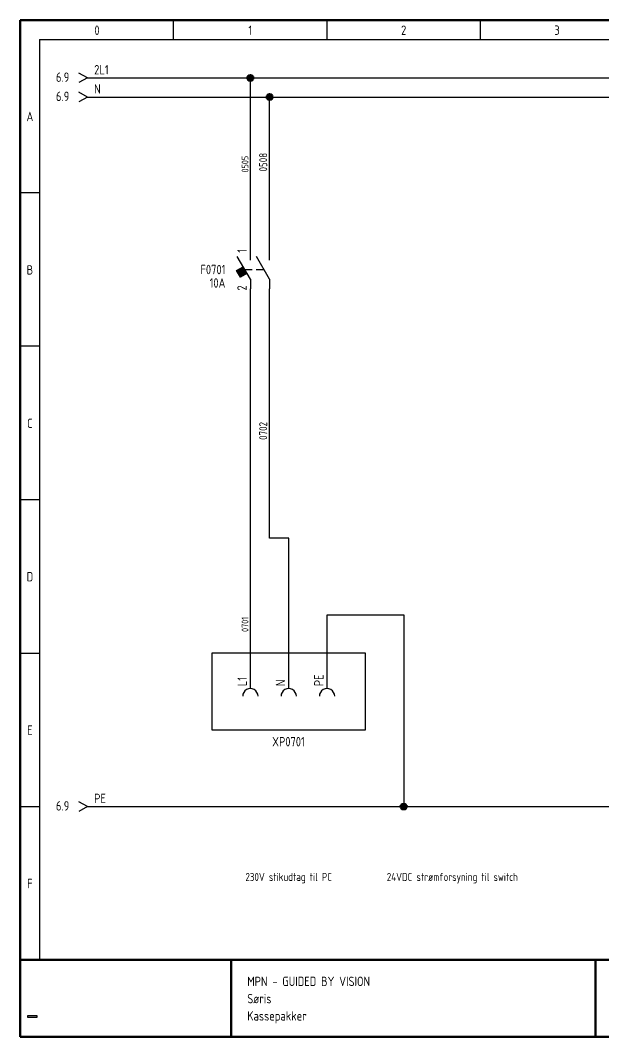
# Model space of a CAD drawing. Header units: millimetres. Extents: x 10 to 410, y 10 to 275.
# Drawn here: x 10 to 162.2, y 10 to 275 of the extents above; entities that cross this region are included whole.
import ezdxf
from ezdxf.enums import TextEntityAlignment as Align

# ---------------------------------------------------------------- set-up
doc = ezdxf.new("R2010")
doc.units = ezdxf.units.MM
doc.linetypes.add('Caddy_Solid', pattern=[0])
doc.layers.add('4', color=7, linetype='Continuous')
doc.layers.add('6', color=7, linetype='Continuous')
doc.styles.add('Caddy_Vectorfont1p', font='isocp___.ttf', dxfattribs={"width": 0.9})
picture_1 = doc.add_image_def('image1.bmp', size_in_pixel=(51, 10))

# ---------------------------------------------------------------- blocks, each defined once
blk = doc.blocks.new('Blk1')
at = {"linetype": 'Caddy_Solid', "lineweight": 50}
for p, q in [((10, 10), (10, 275)), ((10, 275), (410, 275)), ((10, 30), (410, 30)), ((65, 30), (65, 10)), ((160, 30), (160, 10)), ((410, 10), (10, 10))]:
    blk.add_line(p, q, dxfattribs=at)
at = {"linetype": 'Caddy_Solid', "lineweight": 25}
for p, q in [((50, 270), (50, 275)), ((90, 270), (90, 275)), ((130, 270), (130, 275)), ((15, 270), (15, 30)), ((15, 270), (405, 270)), ((15, 230), (10, 230)), ((15, 190), (10, 190)), ((15, 150), (10, 150)), ((10, 110), (15, 110)), ((10, 70), (15, 70)), ((10, 30), (15, 30))]:
    blk.add_line(p, q, dxfattribs=at)
at = {"lineweight": 25, "style": 'Caddy_Vectorfont1p', "width": 0.9}
for s, p in [('0', (30, 271.2)), ('1', (70, 271.2)), ('2', (110, 271.2)), ('3', (150, 271.2)), ('A', (12.5, 248.7)), ('B', (12.5, 208.7)), ('C', (12.5, 168.7)), ('D', (12.5, 128.7)), ('E', (12.5, 88.7)), ('F', (12.5, 48.7))]:
    blk.add_text(s, height=2.45, dxfattribs=at).set_placement(p, align=Align.CENTER)
for s, p in [('MPN - GUIDED BY VISION', (69.2, 23.2)), ('Søris', (69.2, 18.7)), ('Kassepakker', (69.2, 14.2))]:
    blk.add_text(s, height=2.45, dxfattribs=at).set_placement(p)
image = blk.add_image(picture_1, insert=(12, 15), size_in_units=(2.32, 0.484))
blk = doc.blocks.new('Blk2')
at = {"linetype": 'Caddy_Solid', "lineweight": 25}
for q in [(25.25, 261.25), (25.25, 258.75)]:
    blk.add_line((27.5, 260), q, dxfattribs=at)
at = {"lineweight": 25, "style": 'Caddy_Vectorfont1p', "width": 0.9, "flags": 1}
for tag, p in [('$TAG140020', (29.27, 267.9)), ('$TAG140050', (29.27, 264.4))]:
    blk.add_attdef(tag, p, '', height=2.45, dxfattribs=at)
at = {"lineweight": 25, "style": 'Caddy_Vectorfont1p', "width": 0.9}
blk.add_attdef('$TAG160010', (29.27, 260.9), '', height=2.45, dxfattribs=at)
blk.add_attdef('$TAG160500', text='', height=2.45, dxfattribs=at).set_placement((22.78, 258.95), align=Align.RIGHT)
blk = doc.blocks.new('Blk4')
at = {"linetype": 'Caddy_Solid', "lineweight": 25}
for q in [(25.25, 256.25), (25.25, 253.75)]:
    blk.add_line((27.5, 255), q, dxfattribs=at)
at = {"lineweight": 25, "style": 'Caddy_Vectorfont1p', "width": 0.9, "flags": 1}
for tag, p in [('$TAG140020', (29.27, 262.9)), ('$TAG140050', (29.27, 259.4))]:
    blk.add_attdef(tag, p, '', height=2.45, dxfattribs=at)
at = {"lineweight": 25, "style": 'Caddy_Vectorfont1p', "width": 0.9}
blk.add_attdef('$TAG160010', (29.27, 255.9), '', height=2.45, dxfattribs=at)
blk.add_attdef('$TAG160500', text='', height=2.45, dxfattribs=at).set_placement((22.78, 253.95), align=Align.RIGHT)
blk = doc.blocks.new('Blk12')
at = {"linetype": 'Caddy_Solid', "lineweight": 25}
for p, q in [((75, 212.5), (75, 215)), ((75, 207.5), (71.58, 213.42)), ((75, 207.5), (75, 205))]:
    blk.add_line(p, q, dxfattribs=at)
at = {"layer": '4', "lineweight": 25, "style": 'Caddy_Vectorfont1p', "width": 0.9}
blk.add_attdef('$TAG175000_00', (74.05, 214.4), '', height=2.45, rotation=90, dxfattribs=at)
blk.add_attdef('$TAG175000_01', text='', height=2.45, rotation=90, dxfattribs=at).set_placement((74.05, 205.9), align=Align.RIGHT)
at = {"layer": '6', "lineweight": 25, "style": 'Caddy_Vectorfont1p', "width": 0.9}
blk.add_attdef('$TAG160500', text='', height=2.45, rotation=90, dxfattribs=at).set_placement((77.45, 202.5), align=Align.RIGHT)
blk = doc.blocks.new('Blk11')
at = {"linetype": 'Caddy_Solid', "lineweight": 25}
for p, q in [((70, 212.5), (70, 215)), ((70, 207.5), (66.58, 213.42)), ((66.4, 209.73), (68.13, 210.73)), ((67.4, 208), (66.4, 209.73)), ((67.49, 208.05), (66.49, 209.78)), ((67.62, 208.12), (66.62, 209.86)), ((67.71, 208.17), (66.71, 209.91)), ((67.83, 208.25), (66.83, 209.98)), ((67.92, 208.3), (66.92, 210.03)), ((68.05, 208.38), (67.05, 210.11)), ((68.14, 208.42), (67.14, 210.16)), ((68.27, 208.5), (67.27, 210.23)), ((68.35, 208.55), (67.35, 210.28)), ((68.48, 208.62), (67.48, 210.36)), ((68.57, 208.67), (67.57, 210.41)), ((68.7, 208.75), (67.7, 210.48)), ((68.79, 208.8), (67.79, 210.53)), ((68.92, 208.88), (67.92, 210.61)), ((69, 208.92), (68, 210.66)), ((68.5, 210), (70.5, 210)), ((71.5, 210), (73.5, 210)), ((71.9, 210), (73.56, 210)), ((72, 210), (73.56, 210)), ((69.13, 209), (67.4, 208)), ((70, 207.5), (70, 205))]:
    blk.add_line(p, q, dxfattribs=at)
blk.add_blockref('Blk12', (0, 0, 1))
at = {"lineweight": 25, "style": 'Caddy_Vectorfont1p', "width": 0.9}
blk.add_attdef('$TAG175000_00', (69.05, 214.4), '', height=2.45, rotation=90, dxfattribs=at)
at = {"lineweight": 25, "style": 'Caddy_Vectorfont1p', "width": 0.9, "flags": 1}
for tag, p in [('$TAG140020', (63.5, 215.8)), ('$TAG140050', (63.5, 212.3)), ('$TAG160040', (63.5, 201.8))]:
    blk.add_attdef(tag, text='', height=2.45, dxfattribs=at).set_placement(p, align=Align.RIGHT)
at = {"lineweight": 25, "style": 'Caddy_Vectorfont1p', "width": 0.9}
for tag, p in [('$TAG160010', (63.5, 208.8)), ('$TAG160030', (63.5, 205.3))]:
    blk.add_attdef(tag, text='', height=2.45, dxfattribs=at).set_placement(p, align=Align.RIGHT)
blk.add_attdef('$TAG175000_01', text='', height=2.45, rotation=90, dxfattribs=at).set_placement((69.05, 205.9), align=Align.RIGHT)
blk = doc.blocks.new('Blk13')
at = {"linetype": 'Caddy_Solid', "lineweight": 25}
for q in [(25.25, 71.25), (25.25, 68.75)]:
    blk.add_line((27.5, 70), q, dxfattribs=at)
at = {"lineweight": 25, "style": 'Caddy_Vectorfont1p', "width": 0.9, "flags": 1}
for tag, p in [('$TAG140020', (29.27, 77.9)), ('$TAG140050', (29.27, 74.4))]:
    blk.add_attdef(tag, p, '', height=2.45, dxfattribs=at)
at = {"lineweight": 25, "style": 'Caddy_Vectorfont1p', "width": 0.9}
blk.add_attdef('$TAG160010', (29.27, 70.9), '', height=2.45, dxfattribs=at)
blk.add_attdef('$TAG160500', text='', height=2.45, dxfattribs=at).set_placement((22.78, 68.95), align=Align.RIGHT)
blk = doc.blocks.new('Blk27')
at = {"linetype": 'Caddy_Solid', "lineweight": 25}
blk.add_line((70, 100.75), (70, 105), dxfattribs=at)
blk.add_ellipse((70, 98.75), major_axis=(2, 0), ratio=1, start_param=0, end_param=3.141593, dxfattribs=at)
at = {"lineweight": 25, "style": 'Caddy_Vectorfont1p', "width": 0.9}
blk.add_attdef('$TAG175000_00', (69.1, 101.4), '', height=2.45, rotation=90, dxfattribs=at)
at = {"lineweight": 25, "style": 'Caddy_Vectorfont1p', "width": 0.9, "flags": 1}
for tag, p in [('$TAG160040', (65.1, 104.55)), ('$TAG140020', (65.5, 104.55)), ('$TAG140050', (65.5, 101.05)), ('$TAG160010', (65.5, 97.55))]:
    blk.add_attdef(tag, text='', height=2.45, dxfattribs=at).set_placement(p, align=Align.RIGHT)
at = {"lineweight": 25, "style": 'Caddy_Vectorfont1p', "width": 0.9}
blk.add_attdef('$TAG160030', text='', height=2.45, dxfattribs=at).set_placement((65.1, 101.05), align=Align.RIGHT)
blk.add_attdef('$TAG175000_01', (70.9, 101.7), '', height=2.45, dxfattribs=at)
blk = doc.blocks.new('Blk28')
at = {"linetype": 'Caddy_Solid', "lineweight": 25}
blk.add_line((80, 100.75), (80, 105), dxfattribs=at)
blk.add_ellipse((80, 98.75), major_axis=(2, 0), ratio=1, start_param=0, end_param=3.141593, dxfattribs=at)
at = {"lineweight": 25, "style": 'Caddy_Vectorfont1p', "width": 0.9}
blk.add_attdef('$TAG175000_00', (79.1, 101.4), '', height=2.45, rotation=90, dxfattribs=at)
at = {"lineweight": 25, "style": 'Caddy_Vectorfont1p', "width": 0.9, "flags": 1}
for tag, p in [('$TAG160040', (75.1, 104.55)), ('$TAG140020', (75.5, 104.55)), ('$TAG140050', (75.5, 101.05)), ('$TAG160010', (75.5, 97.55))]:
    blk.add_attdef(tag, text='', height=2.45, dxfattribs=at).set_placement(p, align=Align.RIGHT)
at = {"lineweight": 25, "style": 'Caddy_Vectorfont1p', "width": 0.9}
blk.add_attdef('$TAG160030', text='', height=2.45, dxfattribs=at).set_placement((75.1, 101.05), align=Align.RIGHT)
blk.add_attdef('$TAG175000_01', (80.9, 101.7), '', height=2.45, dxfattribs=at)
blk = doc.blocks.new('Blk29')
at = {"linetype": 'Caddy_Solid', "lineweight": 25}
blk.add_line((90, 100.75), (90, 105), dxfattribs=at)
blk.add_ellipse((90, 98.75), major_axis=(2, 0), ratio=1, start_param=0, end_param=3.141593, dxfattribs=at)
at = {"lineweight": 25, "style": 'Caddy_Vectorfont1p', "width": 0.9}
blk.add_attdef('$TAG175000_00', (89.1, 101.4), '', height=2.45, rotation=90, dxfattribs=at)
at = {"lineweight": 25, "style": 'Caddy_Vectorfont1p', "width": 0.9, "flags": 1}
for tag, p in [('$TAG160040', (85.1, 104.55)), ('$TAG140020', (85.5, 104.55)), ('$TAG140050', (85.5, 101.05)), ('$TAG160010', (85.5, 97.55))]:
    blk.add_attdef(tag, text='', height=2.45, dxfattribs=at).set_placement(p, align=Align.RIGHT)
at = {"lineweight": 25, "style": 'Caddy_Vectorfont1p', "width": 0.9}
blk.add_attdef('$TAG160030', text='', height=2.45, dxfattribs=at).set_placement((85.1, 101.05), align=Align.RIGHT)
blk.add_attdef('$TAG175000_01', (90.9, 101.7), '', height=2.45, dxfattribs=at)
blk = doc.blocks.new('Blk30')
at = {"linetype": 'Caddy_Solid', "lineweight": 25}
for p, q in [((100, 110), (60, 110)), ((60, 110), (60, 90)), ((100, 90), (100, 110)), ((60, 90), (100, 90))]:
    blk.add_line(p, q, dxfattribs=at)
blk = doc.blocks.new('Blk26')
blk.add_blockref('Blk30', (0, 0, 1))
ref = blk.add_blockref('Blk27', (0, 0, 1))
ref.add_attrib('$TAG175000_00', 'L1', (69.1, 101.4), dxfattribs={"lineweight": 25, "height": 2.45, "rotation": 90, "style": 'Caddy_Vectorfont1p', "width": 0.9})
ref = blk.add_blockref('Blk28', (0, 0, 1))
ref.add_attrib('$TAG175000_00', 'N', (79.1, 101.4), dxfattribs={"lineweight": 25, "height": 2.45, "rotation": 90, "style": 'Caddy_Vectorfont1p', "width": 0.9})
ref = blk.add_blockref('Blk29', (0, 0, 1))
ref.add_attrib('$TAG175000_00', 'PE', (89.1, 101.4), dxfattribs={"lineweight": 25, "height": 2.45, "rotation": 90, "style": 'Caddy_Vectorfont1p', "width": 0.9})
at = {"lineweight": 25, "style": 'Caddy_Vectorfont1p', "width": 0.9}
blk.add_text('XP0701', height=2.45, dxfattribs=at).set_placement((75.7, 85.7))

msp = doc.modelspace()

# ---------------------------------------------------------------- linework, layer by layer
at = {"linetype": 'Caddy_Solid', "lineweight": 25}
for p, q in [((27.5, 260), (70, 260)), ((70, 260), (190, 260)), ((70, 215), (70, 260)), ((27.5, 255), (75, 255)), ((75, 255), (195, 255)), ((75, 215), (75, 255)), ((70, 105), (70, 205)), ((75, 140), (75, 205)), ((80, 140), (75, 140)), ((80, 105), (80, 140)), ((90, 105), (90, 120)), ((90, 120), (110, 120)), ((110, 120), (110, 70)), ((27.5, 70), (110, 70)), ((110, 70), (170, 70))]:
    msp.add_line(p, q, dxfattribs=at)
at = {"lineweight": 40}
for centre, radius in [((70, 260), 0.8), ((70, 260), 0.6), ((70, 260), 0.4), ((75, 255), 0.8), ((75, 255), 0.6), ((75, 255), 0.4), ((110, 70), 0.8), ((110, 70), 0.6), ((110, 70), 0.4)]:
    msp.add_circle(centre, radius, dxfattribs=at)

# ---------------------------------------------------------------- block references
for name in ['Blk1', 'Blk26']:
    msp.add_blockref(name, (0, 0, 1))
ref = msp.add_blockref('Blk2', (0, 0, 1))
ref.add_attrib('$TAG160010', '2L1', (29.27, 260.9), dxfattribs={"lineweight": 25, "height": 2.45, "style": 'Caddy_Vectorfont1p', "width": 0.9})
ref.add_attrib('$TAG160500', '6.9', dxfattribs={"lineweight": 25, "height": 2.45, "style": 'Caddy_Vectorfont1p', "width": 0.9}).set_placement((22.78, 258.95), align=Align.RIGHT)
ref = msp.add_blockref('Blk4', (0, 0, 1))
ref.add_attrib('$TAG160010', 'N', (29.27, 255.9), dxfattribs={"lineweight": 25, "height": 2.45, "style": 'Caddy_Vectorfont1p', "width": 0.9})
ref.add_attrib('$TAG160500', '6.9', dxfattribs={"lineweight": 25, "height": 2.45, "style": 'Caddy_Vectorfont1p', "width": 0.9}).set_placement((22.78, 253.95), align=Align.RIGHT)
ref = msp.add_blockref('Blk11', (0, 0, 1))
ref.add_attrib('$TAG160010', 'F0701', dxfattribs={"lineweight": 25, "height": 2.45, "style": 'Caddy_Vectorfont1p', "width": 0.9}).set_placement((63.5, 208.8), align=Align.RIGHT)
ref.add_attrib('$TAG160030', '10A', dxfattribs={"lineweight": 25, "height": 2.45, "style": 'Caddy_Vectorfont1p', "width": 0.9}).set_placement((63.5, 205.3), align=Align.RIGHT)
ref.add_attrib('$TAG175000_00', '1', (69.05, 214.4), dxfattribs={"lineweight": 25, "height": 2.45, "rotation": 90, "style": 'Caddy_Vectorfont1p', "width": 0.9})
ref.add_attrib('$TAG175000_01', '2', dxfattribs={"lineweight": 25, "height": 2.45, "rotation": 90, "style": 'Caddy_Vectorfont1p', "width": 0.9}).set_placement((69.05, 205.9), align=Align.RIGHT)
ref = msp.add_blockref('Blk13', (0, 0, 1))
ref.add_attrib('$TAG160010', 'PE', (29.27, 70.9), dxfattribs={"lineweight": 25, "height": 2.45, "style": 'Caddy_Vectorfont1p', "width": 0.9})
ref.add_attrib('$TAG160500', '6.9', dxfattribs={"lineweight": 25, "height": 2.45, "style": 'Caddy_Vectorfont1p', "width": 0.9}).set_placement((22.78, 68.95), align=Align.RIGHT)

# ---------------------------------------------------------------- texts
at = {"lineweight": 25, "style": 'Caddy_Vectorfont1p', "width": 0.9}
for s, p in [('0505', (69.5, 237.5)), ('0701', (69.5, 117.5))]:
    msp.add_text(s, height=1.75, rotation=90, dxfattribs=at).set_placement(p, align=Align.CENTER)
for s, p in [('0508', (74.4, 235.6)), ('0702', (74.4, 165.6))]:
    msp.add_text(s, height=2.1, rotation=90, dxfattribs=at).set_placement(p)
msp.add_text('230V stikudtag til PC', height=2.1, dxfattribs=at).set_placement((80, 50.6), align=Align.CENTER)
msp.add_text('24VDC strømforsyning til switch', height=2.1, dxfattribs=at).set_placement((105.6, 50.6))

doc.saveas('drawing.dxf')
